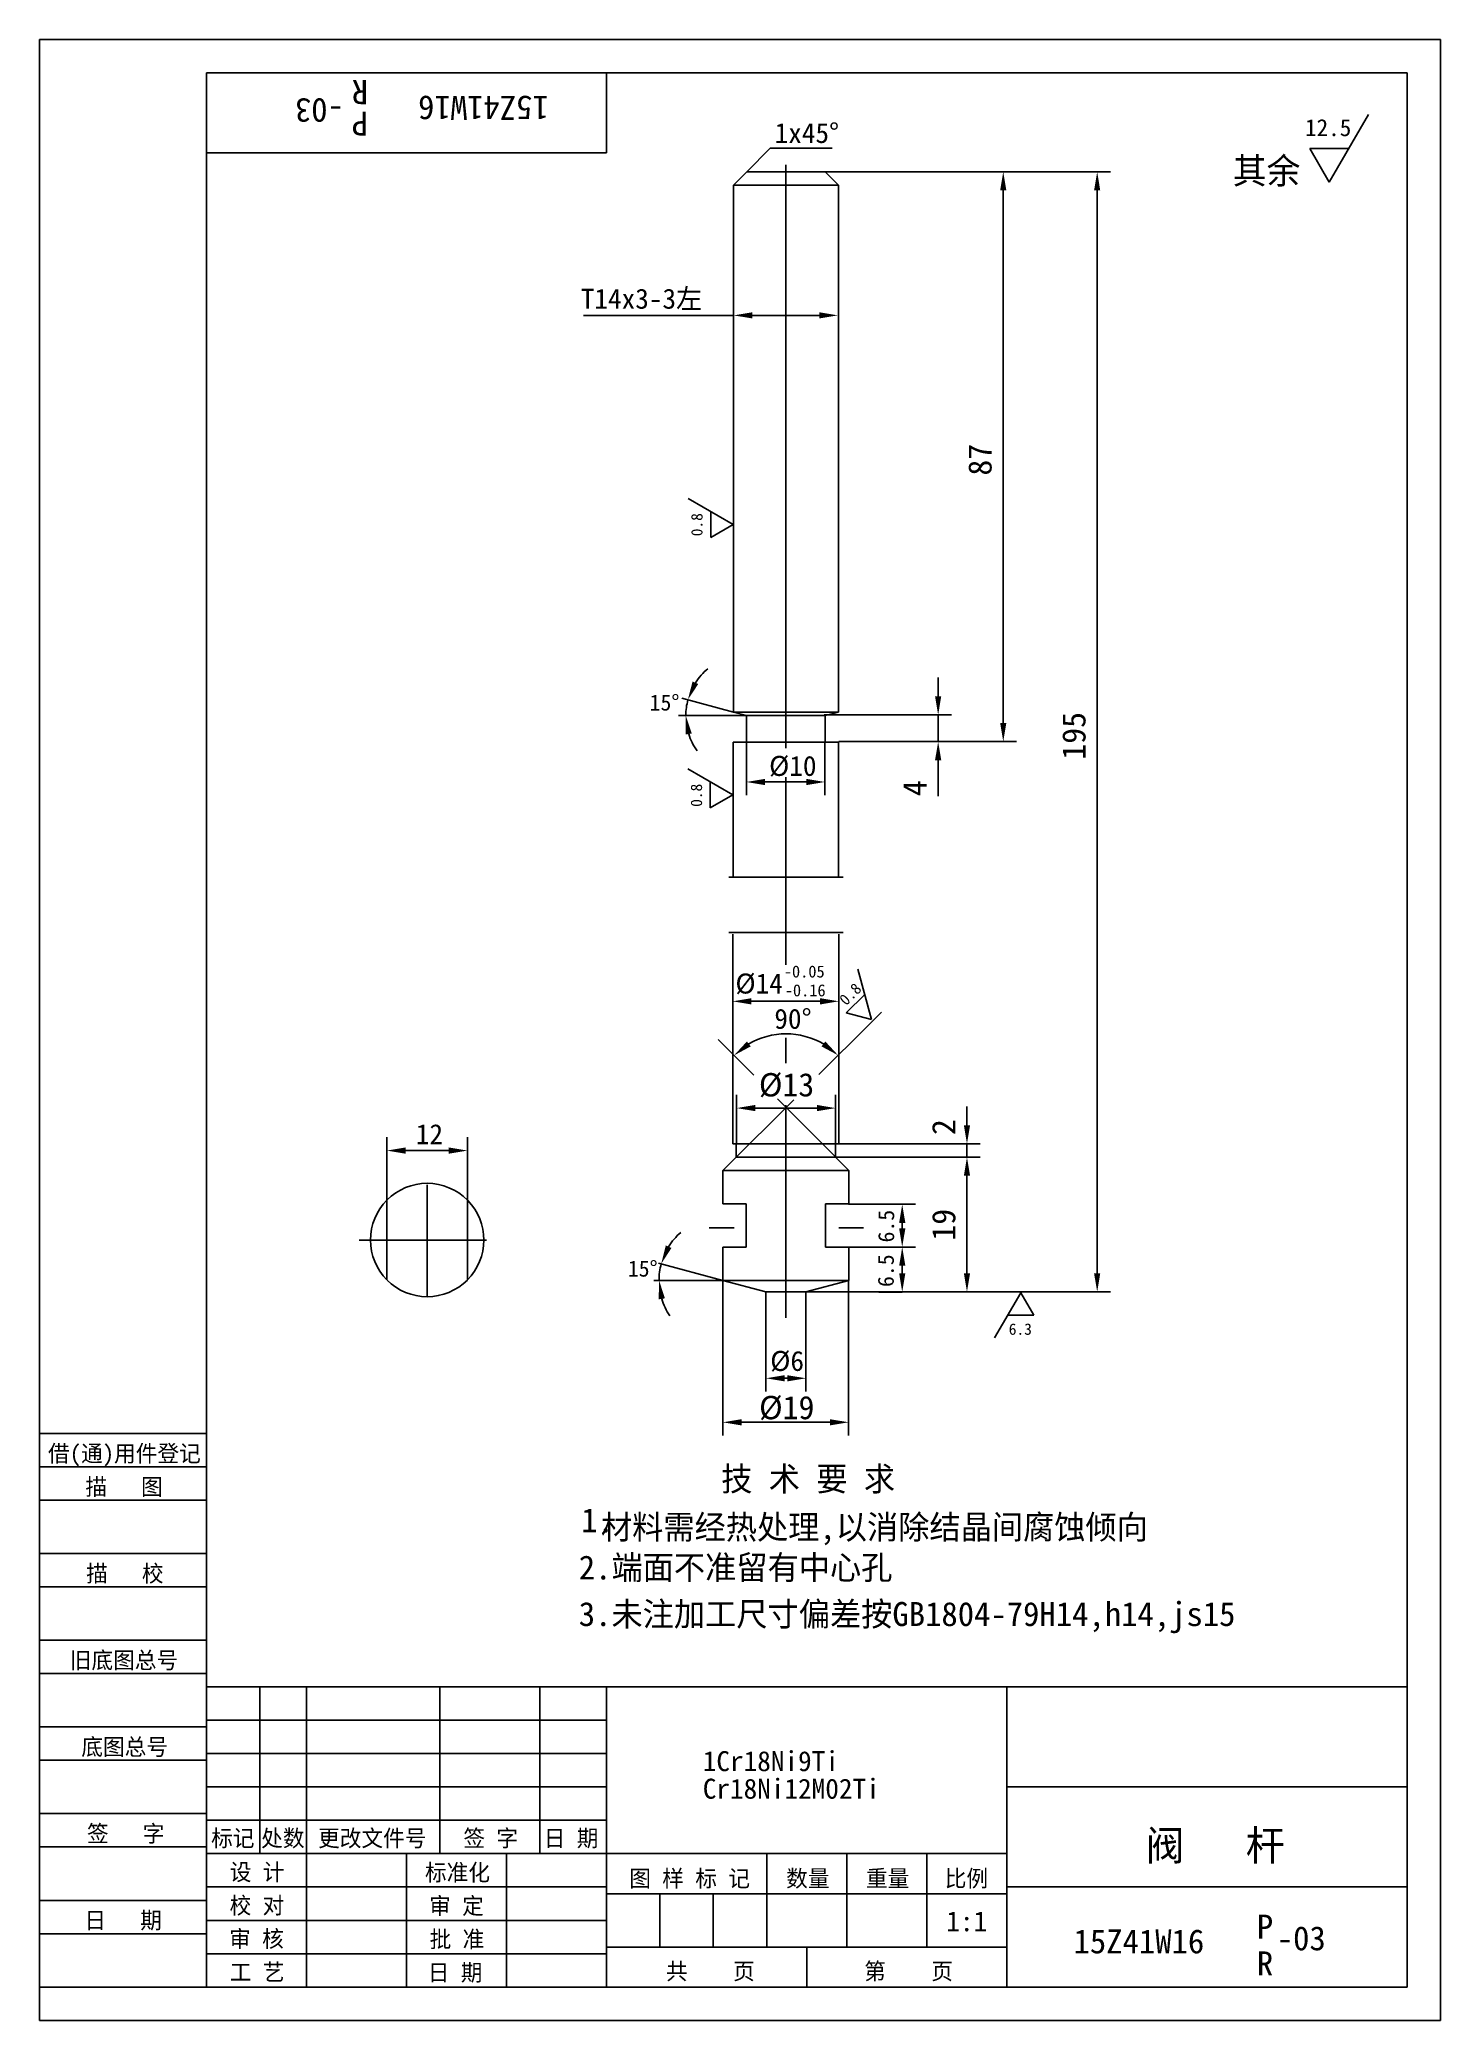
# Model space of a CAD drawing. Header units: metres. Extents: x 0 to 210, y 0 to 297.
import ezdxf

# ---------------------------------------------------------------- set-up
doc = ezdxf.new("R2010")
doc.units = ezdxf.units.M
for name, color, linetype in [('B', 3, 'Continuous'), ('C', 6, 'Continuous'), ('D', 1, 'Continuous'), ('FL', 5, 'Continuous'), ('T', 7, 'Continuous'), ('TL', 4, 'Continuous')]:
    doc.layers.add(name, color=color, linetype=linetype)

# ---------------------------------------------------------------- blocks, each defined once
blk = doc.blocks.new('TUKUN4')
at = {"layer": 'FL'}
for p, q in [((0, 297), (0, 0)), ((210, 297), (0, 297)), ((210, 0), (210, 297)), ((0, 78), (25, 78)), ((0, 70), (25, 70)), ((0, 65), (25, 65)), ((0, 57), (25, 57)), ((0, 52), (25, 52)), ((33, 25), (33, 50)), ((40, 5), (40, 50)), ((60, 25), (60, 50)), ((75, 25), (75, 50)), ((25, 45), (85, 45)), ((0, 44), (25, 44)), ((0, 39), (25, 39)), ((25, 40), (85, 40)), ((25, 35), (85, 35)), ((0, 31), (25, 31)), ((25, 30), (85, 30)), ((0, 26), (25, 26)), ((70, 5), (70, 25)), ((0, 18), (25, 18)), ((25, 20), (85, 20)), ((25, 15), (85, 15)), ((0, 13), (25, 13)), ((25, 10), (85, 10)), ((0, 0), (210, 0))]:
    blk.add_line(p, q, dxfattribs=at)
at = {"layer": 'TL'}
for p, q in [((25, 5), (25, 292)), ((205, 292), (25, 292)), ((85, 292), (85, 280)), ((205, 5), (205, 292)), ((85, 280), (25, 280)), ((0, 88), (25, 88)), ((0, 83), (25, 83)), ((205, 50), (25, 50)), ((85, 5), (85, 50)), ((145, 5), (145, 50)), ((205, 35), (145, 35)), ((145, 25), (25, 25)), ((55, 5), (55, 25)), ((109, 11), (109, 25)), ((121, 11), (121, 25)), ((133, 11), (133, 25)), ((85, 19), (145, 19)), ((93, 11), (93, 19)), ((101, 11), (101, 19)), ((205, 20), (145, 20)), ((145, 11), (85, 11)), ((115, 5), (115, 11)), ((0, 5), (205, 5))]:
    blk.add_line(p, q, dxfattribs=at)
at = {"layer": 'T'}
for s, p in [('借(通)用件登记', (1.26, 83.76)), ('描   图', (6.86, 78.76)), ('描   校', (6.98, 65.76)), ('旧底图总号', (4.52, 52.76)), ('底图总号', (6.25, 39.76)), ('签   字', (7.1, 26.76)), ('标记', (25.71, 26.07)), ('处数', (33.22, 26.07)), ('更改文件号', (41.75, 26.07)), ('签 字', (63.53, 26.07)), ('日 期', (75.57, 26.07)), ('设 计', (28.5, 20.99)), ('标准化', (57.77, 20.93)), ('图 样 标 记', (88.4, 20.04)), ('数量', (111.92, 20.04)), ('重量', (123.88, 20.04)), ('比例', (135.7, 20.04)), ('校 对', (28.48, 15.99)), ('审 定', (58.39, 15.93)), ('日   期', (6.72, 13.76)), ('审 核', (28.41, 10.99)), ('批 准', (58.46, 10.93)), ('共    页', (93.91, 6.13)), ('第    页', (123.62, 6.13)), ('工 艺', (28.52, 5.99)), ('日 期', (58.18, 5.93))]:
    blk.add_text(s, height=2.5, dxfattribs=at).set_placement(p)

msp = doc.modelspace()

# ---------------------------------------------------------------- linework, layer by layer
at = {"layer": 'B'}
for p, q in [((103.99, 171.44), (103.31, 171.44)), ((103.99, 171.44), (119.78, 171.44)), ((119.82, 171.44), (120.47, 171.44)), ((103.99, 163.13), (103.31, 163.13)), ((103.99, 163.13), (119.78, 163.13)), ((119.82, 163.13), (120.47, 163.13))]:
    msp.add_line(p, q, dxfattribs=at)
at = {"layer": 'C'}
for p, q in [((111.89, 263.96), (111.89, 278.2)), ((111.89, 190.77), (111.89, 263.96)), ((111.89, 158.27), (111.89, 186.39)), ((111.89, 143.54), (111.89, 147.31)), ((111.89, 105.35), (111.89, 137.22)), ((58.11, 125.27), (58.11, 108.59)), ((47.9, 117.01), (67, 117.01))]:
    msp.add_line(p, q, dxfattribs=at)
at = {"layer": 'D'}
for p, q in [((199.21, 285.75), (193.35, 275.61)), ((106.01, 277.18), (109.54, 280.72)), ((109.54, 280.72), (118.84, 280.72)), ((190.42, 280.68), (196.28, 280.68)), ((193.35, 275.61), (190.42, 280.68)), ((117.76, 277.18), (146.47, 277.18)), ((146.47, 277.18), (160.55, 277.18)), ((144.47, 194.55), (144.47, 274.38)), ((158.55, 112.03), (158.55, 274.38)), ((104.06, 255.65), (81.53, 255.65)), ((116.87, 255.65), (106.86, 255.65)), ((97.23, 228.21), (103.99, 224.31)), ((100.61, 222.36), (100.61, 226.26)), ((103.99, 224.31), (100.61, 222.36)), ((134.71, 198.55), (134.71, 201.35)), ((104.01, 196.18), (96.28, 198.25)), ((105.99, 195.65), (95.76, 195.65)), ((117.62, 195.75), (136.71, 195.75)), ((134.71, 195.75), (134.71, 191.75)), ((105.95, 191.69), (105.95, 183.69)), ((117.74, 191.69), (117.74, 183.69)), ((119.8, 191.75), (136.71, 191.75)), ((136.71, 191.75), (146.47, 191.75)), ((97.16, 187.64), (103.92, 183.74)), ((134.71, 188.95), (134.71, 186.15)), ((100.54, 181.79), (100.54, 185.69)), ((108.75, 185.69), (114.94, 185.69)), ((134.71, 186.15), (134.71, 183.56)), ((103.92, 183.74), (100.54, 181.79)), ((122.68, 157.6), (124.7, 150.06)), ((106.71, 152.8), (117.01, 152.8)), ((120.93, 151.07), (123.69, 153.83)), ((124.7, 150.06), (120.93, 151.07)), ((122.65, 147.63), (126.19, 151.16)), ((105.24, 143.56), (101.73, 147.08)), ((118.58, 143.56), (122.65, 147.63)), ((107.07, 141.73), (105.24, 143.56)), ((116.83, 141.81), (118.58, 143.56)), ((104.49, 131.45), (104.49, 138.79)), ((107.29, 136.79), (116.54, 136.79)), ((112.31, 136.49), (110.62, 138.19)), ((111.51, 136.49), (113.07, 138.05)), ((119.34, 131.45), (119.34, 138.79)), ((139.03, 134.22), (139.03, 137.02)), ((104.44, 129.42), (111.51, 136.49)), ((119.38, 129.42), (112.31, 136.49)), ((52.07, 122.99), (52.07, 132.42)), ((64.13, 122.99), (64.13, 132.42)), ((119.83, 131.42), (141.03, 131.42)), ((139.03, 131.42), (139.03, 129.42)), ((54.87, 130.42), (61.33, 130.42)), ((119.33, 129.42), (141.03, 129.42)), ((139.03, 129.44), (137.03, 129.44)), ((139.03, 126.64), (139.03, 112.03)), ((121.29, 122.37), (131.32, 122.37)), ((129.32, 119.57), (129.32, 118.75)), ((121.29, 115.95), (131.32, 115.95)), ((129.32, 115.95), (125.82, 115.95)), ((102.44, 110.96), (92.78, 113.55)), ((129.32, 113.15), (129.32, 112.01)), ((102.44, 110.96), (92.1, 110.96)), ((102.43, 110.96), (102.43, 87.68)), ((121.29, 110.96), (121.29, 87.68)), ((108.89, 109.23), (108.89, 94.28)), ((114.88, 109.23), (114.88, 94.28)), ((114.88, 109.23), (141.03, 109.23)), ((129.32, 109.21), (125.82, 109.21)), ((141.03, 109.23), (160.55, 109.23)), ((143.17, 102.35), (147.08, 109.11)), ((147.08, 109.11), (149.03, 105.73)), ((149.03, 105.73), (145.12, 105.73)), ((111.69, 96.28), (112.08, 96.28)), ((105.23, 89.68), (118.49, 89.68))]:
    msp.add_line(p, q, dxfattribs=at)
for centre, radius, start, end in [((105.99, 195.65), 9.11, 129.66, 147.33), ((105.99, 195.65), 9.11, 165, 180), ((105.99, 195.65), 9.11, 197.67, 215.34), ((111.91, 136.89), 11.04, 59.57, 120.43), ((102.44, 110.96), 9.58, 131.38, 148.19), ((102.44, 110.96), 9.58, 165, 180), ((102.44, 110.96), 9.58, 196.81, 213.62)]:
    msp.add_arc(centre, radius, start, end, dxfattribs=at)
for points in [[(144, 274.38), (144.93, 274.38), (144.47, 277.18)], [(158.08, 274.38), (159.01, 274.38), (158.55, 277.18)], [(106.86, 256.12), (106.86, 255.19), (104.06, 255.65)], [(116.87, 256.12), (116.87, 255.19), (119.67, 255.65)], [(98.74, 200.38), (97.89, 200.76), (97.18, 198.01)], [(134.24, 198.55), (135.17, 198.55), (134.71, 195.75)], [(96.84, 192.81), (97.77, 192.96), (96.87, 195.65)], [(144, 194.55), (144.93, 194.55), (144.47, 191.75)], [(134.24, 188.95), (135.17, 188.95), (134.71, 191.75)], [(108.75, 186.15), (108.75, 185.22), (105.95, 185.69)], [(114.94, 186.15), (114.94, 185.22), (117.74, 185.69)], [(106.71, 153.27), (106.71, 152.33), (103.91, 152.8)], [(117.01, 153.27), (117.01, 152.33), (119.81, 152.8)], [(106.61, 146.04), (106.04, 146.78), (104.11, 144.7)], [(117.79, 146.78), (117.22, 146.04), (119.72, 144.7)], [(107.29, 137.26), (107.29, 136.33), (104.49, 136.79)], [(116.54, 137.26), (116.54, 136.33), (119.34, 136.79)], [(138.56, 134.22), (139.49, 134.22), (139.03, 131.42)], [(54.87, 130.89), (54.87, 129.95), (52.07, 130.42)], [(61.33, 130.89), (61.33, 129.95), (64.13, 130.42)], [(138.56, 126.64), (139.49, 126.64), (139.03, 129.44)], [(128.86, 119.57), (129.79, 119.57), (129.32, 122.37)], [(94.73, 115.82), (93.88, 116.2), (93.19, 113.44)], [(128.86, 118.75), (129.79, 118.75), (129.32, 115.95)], [(128.86, 113.15), (129.79, 113.15), (129.32, 115.95)], [(92.81, 108.12), (93.74, 108.26), (92.87, 110.96)], [(128.86, 112.01), (129.79, 112.01), (129.32, 109.21)], [(138.56, 112.03), (139.49, 112.03), (139.03, 109.23)], [(158.08, 112.03), (159.01, 112.03), (158.55, 109.23)], [(111.69, 96.74), (111.69, 95.81), (108.89, 96.28)], [(112.08, 96.74), (112.08, 95.81), (114.88, 96.28)], [(105.23, 90.14), (105.23, 89.21), (102.43, 89.68)], [(118.49, 90.14), (118.49, 89.21), (121.29, 89.68)]]:
    msp.add_solid(points, dxfattribs=at)
at = {"layer": 'TL'}
for p, q in [((104.01, 275.18), (106.01, 277.18)), ((106.01, 277.18), (111.93, 277.18)), ((117.76, 277.18), (111.84, 277.18)), ((119.76, 275.18), (117.76, 277.18)), ((104.01, 275.18), (111.93, 275.18)), ((104.01, 196.18), (104.01, 275.18)), ((119.76, 275.18), (111.84, 275.18)), ((119.76, 196.18), (119.76, 275.18)), ((104.01, 196.18), (111.89, 196.18)), ((105.99, 195.65), (104.01, 196.18)), ((119.76, 196.18), (111.89, 196.18)), ((117.78, 195.65), (119.76, 196.18)), ((105.99, 195.65), (111.89, 195.65)), ((105.99, 191.65), (105.99, 195.65)), ((117.78, 195.65), (111.89, 195.65)), ((117.78, 191.65), (117.78, 195.65)), ((103.99, 191.65), (105.99, 191.65)), ((103.99, 171.44), (103.99, 191.65)), ((105.99, 191.65), (111.89, 191.65)), ((117.78, 191.65), (111.89, 191.65)), ((119.78, 191.65), (117.78, 191.65)), ((119.78, 171.44), (119.78, 191.65)), ((103.94, 131.42), (103.94, 162.88)), ((119.83, 131.42), (119.83, 162.88)), ((104.44, 131.42), (103.94, 131.42)), ((104.44, 131.42), (111.86, 131.42)), ((104.44, 129.42), (104.44, 131.42)), ((119.33, 131.42), (111.92, 131.42)), ((119.33, 129.42), (119.33, 131.42)), ((119.33, 131.42), (119.83, 131.42)), ((102.44, 127.42), (104.44, 129.42)), ((104.44, 129.42), (111.86, 129.42)), ((119.33, 129.42), (111.92, 129.42)), ((121.33, 127.42), (119.33, 129.42)), ((102.44, 127.42), (111.86, 127.42)), ((102.44, 122.42), (102.44, 127.42)), ((121.33, 127.42), (111.92, 127.42)), ((121.33, 122.42), (121.33, 127.42)), ((52.07, 122.99), (52.07, 111.02)), ((64.13, 122.99), (64.13, 111.02)), ((105.94, 122.42), (102.44, 122.42)), ((105.94, 115.92), (105.94, 122.42)), ((117.83, 115.92), (117.83, 122.42)), ((117.83, 122.42), (121.33, 122.42)), ((100.39, 118.86), (104.11, 118.86)), ((123.52, 118.86), (119.8, 118.86)), ((102.44, 115.92), (105.94, 115.92)), ((102.44, 110.96), (102.44, 115.92)), ((121.33, 115.92), (117.83, 115.92)), ((121.33, 110.96), (121.33, 115.92)), ((102.44, 110.96), (111.86, 110.96)), ((108.89, 109.23), (102.44, 110.96)), ((121.33, 110.96), (111.92, 110.96)), ((114.88, 109.23), (121.33, 110.96)), ((111.89, 109.23), (108.89, 109.23)), ((111.88, 109.23), (114.88, 109.23))]:
    msp.add_line(p, q, dxfattribs=at)
for start, end in [(44.78, 135.07), (135.22, 180), (0, 44.09), (180, 224.78), (315.22, 0), (224.93, 315.13)]:
    msp.add_arc((58.1, 117.01), 8.5, start, end, dxfattribs=at)

# ---------------------------------------------------------------- block references
at = {"layer": 'D'}
msp.add_blockref('TUKUN4', (0, 0), dxfattribs=at)

# ---------------------------------------------------------------- texts
for s, height, rotation, p in [('-03', 3.6, 180, (45.62, 288.19)), ('R', 3.6, 180, (49.25, 290.92)), ('15Z41W16', 3.6, 180, (76.33, 288.57)), ('P', 3.6, 180, (49.25, 286.21)), ('87', 3.5, 90, (142.72, 231.63)), ('0.8', 1.7, 90, (99.38, 222.53)), ('195', 3.5, 90, (156.8, 189.04)), ('0.8', 1.7, 90, (99.31, 181.96)), ('4', 3.5, 90, (132.96, 183.56)), ('0.8', 1.7, 45, (120.9, 152.06)), ('2', 3.5, 90, (137.28, 132.75)), ('6.5', 2.4, 90, (128.11, 116.64)), ('19', 3.5, 90, (137.28, 116.92)), ('6.5', 2.4, 90, (128.06, 109.96))]:
    msp.add_text(s, height=height, rotation=rotation, dxfattribs=at).set_placement(p)
for s, height, p in [('1x45%%d', 3, (110.19, 281.5)), ('12.5', 2.55, (189.71, 282.53)), ('其余', 3.9, (178.88, 275.38)), ('T14x3-3左', 3, (81.13, 256.65)), ('15%%d', 2.4, (91.45, 196.4)), ('%%c10', 3, (109.36, 186.6)), ('-0.05', 1.8, (111.57, 156.37)), ('%%c14', 3, (104.31, 153.97)), ('-0.16', 1.8, (111.71, 153.55)), ('90%%d', 3, (110.15, 148.68)), ('%%c13', 3.5, (107.83, 138.54)), ('12', 3, (56.4, 131.38)), ('15%%d', 2.4, (88.18, 111.52)), ('6.3', 1.7, (145.29, 102.8)), ('%%c6', 3, (109.53, 97.38)), ('%%c19', 3.5, (107.86, 90.14)), ('技 术 要 求', 3.6, (102.18, 79.39)), ('1.', 3.6, (81.19, 73.19)), ('材料需经热处理,以消除结晶间腐蚀倾向', 3.6, (84.15, 72.17)), ('2.端面不准留有中心孔', 3.6, (80.83, 66.11)), ('3.未注加工尺寸偏差按GB1804-79H14,h14,js15', 3.6, (80.83, 59.13)), ('1Cr18Ni9Ti', 3, (99.42, 37.37)), ('Cr18Ni12M02Ti', 3, (99.42, 33.24)), ('阀   杆', 4.5, (165.79, 23.98)), ('1:1', 3, (135.93, 13.36)), ('P', 3.6, (182.48, 12.26)), ('15Z41W16', 3.6, (155.01, 10.05)), ('-03', 3.6, (185.47, 10.51)), ('R', 3.6, (182.48, 6.75))]:
    msp.add_text(s, height=height, dxfattribs=at).set_placement(p)

doc.saveas('drawing.dxf')
